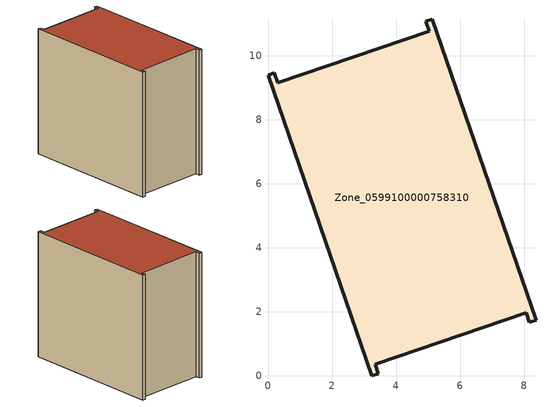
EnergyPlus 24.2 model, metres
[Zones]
Zone_0599100000758310
 floor ground (C_G): 8.37,1.75 8.17,1.68 8.06,1.98 3.35,0.37 3.45,0.07 3.25,0 0,9.39 0.2,9.46 0.31,9.15 5.03,10.77 4.93,11.08 5.13,11.14 z0
 wall outside (C_F): 3.35,0.37 8.06,1.98 8.17,1.68 8.37,1.75 5.13,11.14 4.93,11.08 5.03,10.77 0.31,9.15 0.2,9.46 0,9.39 3.25,0 3.45,0.07 3.35,0.37 z0:9.04
 roof outside (C_R): 8.17,1.68 8.37,1.75 5.13,11.14 4.93,11.08 5.03,10.77 0.31,9.15 0.2,9.46 0,9.39 3.25,0 3.45,0.07 3.35,0.37 8.06,1.98 z9.04
[BUILDING]
Pand.0599100000758310: North Axis=0; Terrain=City; Loads Convergence Tolerance Value=0.04; Temperature Convergence Tolerance Value=0.4; Solar Distribution=FullExterior; Maximum Number of Warmup Days=25; Minimum Number of Warmup Days=1
[Site:Location]
Rotterdam.The.Hague.AP_ZH_NLD Design_Conditions: Latitude=51.96; Longitude=4.45; Time Zone=1; Elevation=-4.5
[SITE:GROUNDTEMPERATURE:BUILDINGSURFACE]
18, 18, 18, 18, 18, 18, 18, 18, 18, 18, 18, 18
[MATERIAL] Thermal Absorptance=0.9; Solar Absorptance=0.7; Visible Absorptance=0.7
Name | Roughness | Thickness | Conductivity | Density | Specific Heat
G.TI.2006-2014 | MediumSmooth | 0.15 | 0.06 | 540 | 1210
F.TI.2006-2014 | Rough | 0.3 | 0.12 | 1920 | 840
R.TI.2006-2014 | MediumRough | 0.2 | 0.08 | 1500 | 1000
[CONSTRUCTION]
C_G: G.TI.2006-2014
C_F: F.TI.2006-2014
C_R: R.TI.2006-2014
[ZONE]
Zone_0599100000758310: Type=1; Multiplier=1; Ceiling Height=Autocalculate; Volume=Autocalculate; Floor Area=autocalculate; Part of Total Floor Area=Yes
[ZONEINFILTRATION:DESIGNFLOWRATE]
Infil_Zone_0599100000758310: Zone or ZoneList or Space or SpaceList=Zone_0599100000758310; Schedule=AlwaysOn; Design Flow Rate Calculation Method=Flow/Area; Flow Rate per Floor Area=0.0015; Constant Term Coefficient=1; Temperature Term Coefficient=0; Velocity Term Coefficient=0; Velocity Squared Term Coefficient=0
[HVACTEMPLATE:ZONE:IDEALLOADSAIRSYSTEM]
Zone_0599100000758310: Maximum Heating Supply Air Temperature=50; Minimum Cooling Supply Air Temperature=13; Maximum Heating Supply Air Humidity Ratio=0.0156; Minimum Cooling Supply Air Humidity Ratio=0.0077; Heating Limit=NoLimit; Cooling Limit=NoLimit; Dehumidification Control Type=ConstantSensibleHeatRatio; Cooling Sensible Heat Ratio=0.7; Dehumidification Setpoint=60; Humidification Control Type=None; Humidification Setpoint=30; Outdoor Air Method=None; Outdoor Air Flow Rate per Person=0.00944; Outdoor Air Flow Rate per Zone Floor Area=0; Outdoor Air Flow Rate per Zone=0; Demand Controlled Ventilation Type=None; Outdoor Air Economizer Type=NoEconomizer; Heat Recovery Type=None; Sensible Heat Recovery Effectiveness=0.7; Latent Heat Recovery Effectiveness=0.65
[ZONECONTROL:THERMOSTAT]
ThermostatControl_Zone_0599100000758310: Zone or ZoneList=Zone_0599100000758310; Control Type Schedule=DualSetpointControlType; Control 1=Thermostat_Zone_0599100000758310; Temperature Difference Between Cutout And Setpoint=0
[THERMOSTATSETPOINT:DUALSETPOINT]
Thermostat_Zone_0599100000758310: Heating Setpoint Temperature Schedule=HeatingSetpoint_Zone_0599100000758310; Cooling Setpoint Temperature Schedule=CoolingSetpoint_Zone_0599100000758310
[SCHEDULE:COMPACT]
HeatingSetpoint_Zone_0599100000758310: Through: 12/31, For: AllDays, Until: 24:00, 21
CoolingSetpoint_Zone_0599100000758310: Through: 12/31, For: AllDays, Until: 24:00, 24
DualSetpointControlType: Through: 12/31, For: AllDays, Until: 24:00, 4
AlwaysOn: Through: 12/31, For: AllDays, Until: 24:00, 1
